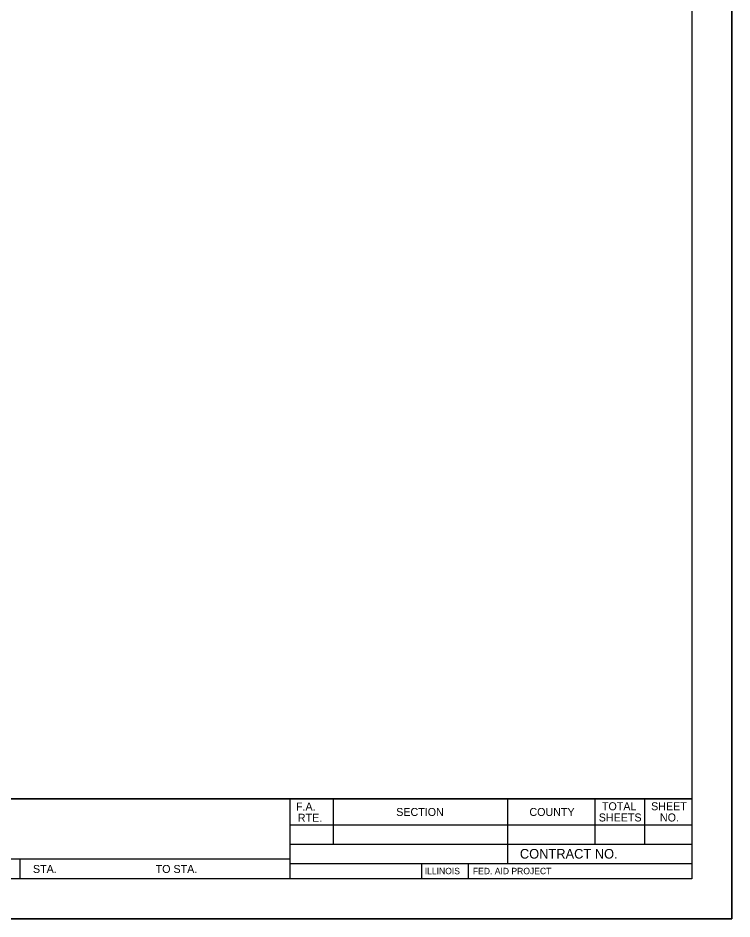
# Model space of a CAD drawing. Extents: x 1348387 to 1349067, y 1153645 to 1154085.
# Drawn here: x 1348888.6 to 1349067, y 1153644.7 to 1153869.9 of the extents above; entities that cross this region are included whole.
import ezdxf

# ---------------------------------------------------------------- set-up
doc = ezdxf.new("R2010")
doc.units = 0
for name, color, linetype in [('Level 48', 7, 'Continuous'), ('Sheets_50 Reference Boundary', 7, 'Continuous'), ('Sheets_General Details', 7, 'Continuous'), ('Sheets_Printer Plotting Border', 7, 'Continuous')]:
    doc.layers.add(name, color=color, linetype=linetype)

msp = doc.modelspace()

# ---------------------------------------------------------------- linework, layer by layer
at = {"layer": 'Level 48'}
msp.add_lwpolyline([(1348386.998, 1154084.715), (1349066.998, 1154084.715), (1349066.998, 1153644.715), (1348386.998, 1153644.715)], close=True, dxfattribs=at)
at = {"layer": 'Sheets_50 Reference Boundary'}
msp.add_lwpolyline([(1348426.998, 1154074.711), (1349056.998, 1154074.711), (1349056.998, 1153674.715), (1348426.998, 1153674.715)], close=True, dxfattribs=at)
at = {"layer": 'Sheets_General Details'}
for p, q in [((1349066.998, 1153644.715), (1349066.998, 1154084.715)), ((1348426.998, 1153674.715), (1349056.998, 1153674.715)), ((1348956.483, 1153674.715), (1348956.483, 1153654.715)), ((1348967.286, 1153674.715), (1348967.286, 1153663.411)), ((1349010.886, 1153674.715), (1349010.886, 1153658.611)), ((1349032.727, 1153674.715), (1349032.727, 1153663.411)), ((1349045.144, 1153674.715), (1349045.144, 1153663.411)), ((1348956.483, 1153668.211), (1349056.998, 1153668.211)), ((1348956.483, 1153663.411), (1349056.998, 1153663.411)), ((1348802.483, 1153659.715), (1348956.483, 1153659.715)), ((1348888.998, 1153659.715), (1348888.998, 1153654.715)), ((1348956.483, 1153658.611), (1349056.998, 1153658.611)), ((1348989.427, 1153658.611), (1348989.427, 1153654.715)), ((1349001.027, 1153658.611), (1349001.027, 1153654.715)), ((1349066.998, 1153644.715), (1348386.998, 1153644.715))]:
    msp.add_line(p, q, dxfattribs=at)
msp.add_lwpolyline([(1348426.998, 1154074.715), (1349056.998, 1154074.715), (1349056.998, 1153654.715), (1348426.998, 1153654.715)], close=True, dxfattribs=at)
at = {"layer": 'Sheets_Printer Plotting Border'}
msp.add_lwpolyline([(1348386.998, 1153644.715), (1349066.998, 1153644.715), (1349066.998, 1154084.715), (1348386.998, 1154084.715)], close=True, dxfattribs=at)

# ---------------------------------------------------------------- texts
at = {"layer": 'Sheets_General Details'}
for s, height, p in [('F.A.  ', 2, (1348958.027, 1153671.814)), ('TOTAL', 1.9996, (1349034.495, 1153671.886)), ('SHEET', 1.9996, (1349046.788, 1153671.886)), ('SECTION', 1.9996, (1348983.087, 1153670.461)), ('COUNTY', 1.9996, (1349016.374, 1153670.461)), ('RTE.', 2, (1348958.49, 1153669.014)), ('SHEETS', 1.9996, (1349033.708, 1153669.086)), ('NO.', 1.9996, (1349048.992, 1153669.086)), ('CONTRACT NO.      ', 2.4, (1349013.993, 1153659.81)), ('STA.', 2, (1348892.296, 1153656.215)), ('TO STA.', 2, (1348922.962, 1153656.215)), ('ILLINOIS', 1.6, (1348990.213, 1153655.904)), ('FED. AID PROJECT', 1.6, (1349002.245, 1153655.904))]:
    msp.add_text(s, height=height, dxfattribs=at).set_placement(p)

doc.saveas('drawing.dxf')
